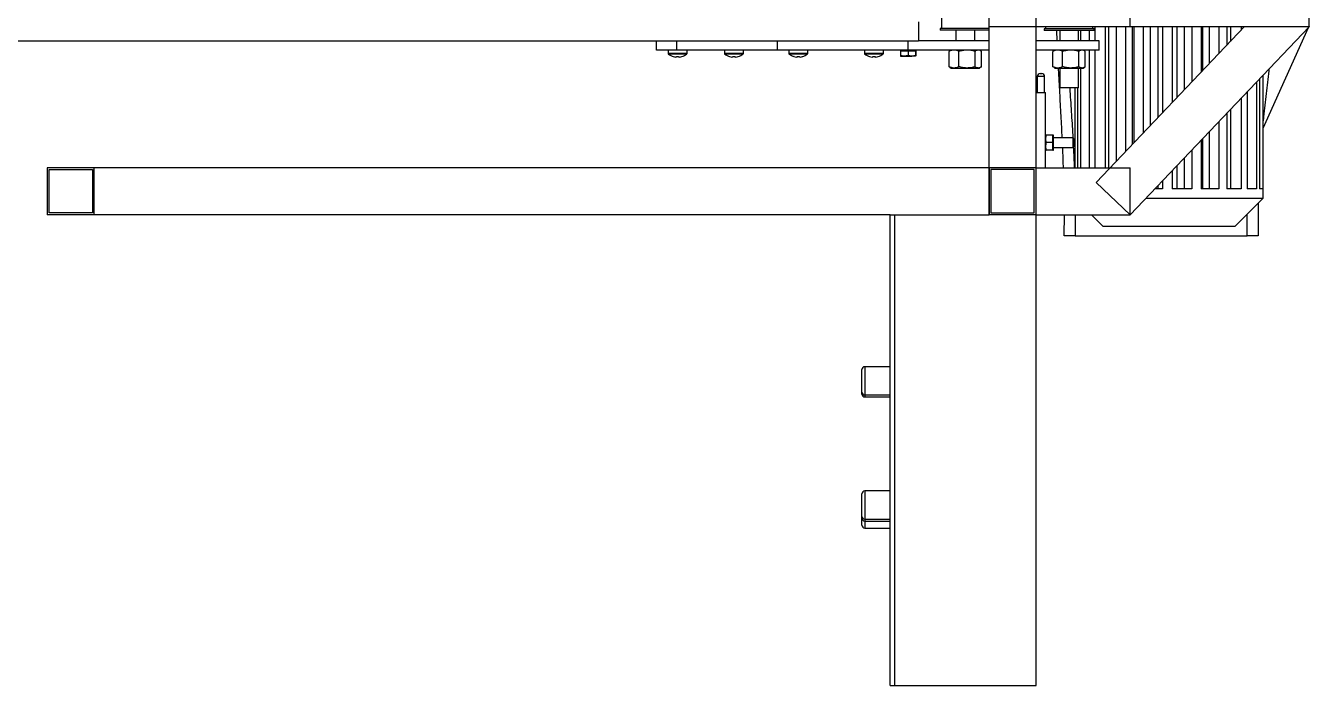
# Model space of a CAD drawing. Header units: millimetres. Extents: x 15 to 415, y 5 to 292.
# Drawn here: x 152.59 to 179.85, y 81.96 to 95.98 of the extents above; entities that cross this region are included whole.
import ezdxf

# ---------------------------------------------------------------- set-up
doc = ezdxf.new("R2010")
doc.units = ezdxf.units.MM

msp = doc.modelspace()

# ---------------------------------------------------------------- linework, layer by layer
at = {"color": 7, "linetype": 'Continuous', "lineweight": 25}
for p, q in [((173.049, 91.964), (173.049, 101.444)), ((174.049, 91.964), (174.049, 101.444)), ((172.039, 97.056), (172.039, 95.922)), ((173.049, 95.964), (173.049, 96.964)), ((174.049, 95.964), (174.049, 96.964)), ((176.049, 95.964), (176.049, 96.964)), ((179.849, 95.964), (179.849, 96.964)), ((171.55, 96.064), (171.55, 95.664)), ((173.049, 95.964), (176.049, 95.964)), ((173.049, 95.964), (174.049, 95.964)), ((174.245, 95.964), (174.245, 95.916)), ((175.255, 95.916), (175.255, 95.964)), ((175.295, 95.964), (175.295, 95.664)), ((178.473, 95.964), (175.325, 92.653)), ((175.517, 95.964), (175.517, 92.964)), ((175.585, 95.964), (175.585, 92.964)), ((175.752, 95.964), (175.752, 93.103)), ((175.95, 95.964), (175.95, 93.311)), ((176.049, 95.964), (179.849, 95.964)), ((179.851, 95.962), (176.049, 91.964)), ((176.091, 95.964), (176.091, 93.46)), ((176.121, 95.964), (176.121, 93.491)), ((176.319, 95.964), (176.319, 93.699)), ((176.473, 95.964), (176.473, 93.861)), ((176.631, 95.964), (176.631, 94.027)), ((176.731, 95.964), (176.731, 94.132)), ((176.94, 95.964), (176.94, 94.352)), ((177.035, 95.964), (177.035, 94.452)), ((177.194, 95.964), (177.194, 94.619)), ((177.354, 95.964), (177.354, 94.788)), ((177.555, 95.964), (177.555, 94.998)), ((177.582, 95.964), (177.582, 95.027)), ((177.726, 95.964), (177.726, 95.178)), ((177.931, 95.964), (177.931, 95.394)), ((178.102, 95.964), (178.102, 95.574)), ((178.174, 95.964), (178.174, 95.649)), ((178.403, 95.964), (178.403, 95.891)), ((179.849, 95.964), (179.851, 95.962)), ((172.011, 95.922), (172.011, 95.889)), ((172.795, 95.922), (172.011, 95.922)), ((172.795, 95.889), (172.011, 95.889)), ((172.344, 95.889), (172.344, 95.664)), ((172.744, 95.664), (172.744, 95.889)), ((173.049, 95.922), (172.795, 95.922)), ((173.049, 95.889), (172.795, 95.889)), ((174.217, 95.916), (174.217, 95.883)), ((174.635, 95.916), (174.217, 95.916)), ((174.635, 95.883), (174.217, 95.883)), ((174.496, 95.664), (174.488, 95.883)), ((174.55, 95.883), (174.55, 95.664)), ((175.283, 95.916), (174.635, 95.916)), ((175.283, 95.883), (174.635, 95.883)), ((174.95, 95.664), (174.95, 95.883)), ((174.992, 95.883), (174.992, 95.664)), ((175.175, 95.883), (175.175, 95.664)), ((175.283, 95.883), (175.283, 95.916)), ((178.872, 93.802), (179.834, 95.944)), ((145.51, 95.664), (171.55, 95.664)), ((165.986, 95.464), (165.986, 95.664)), ((166.421, 95.464), (165.986, 95.464)), ((166.236, 95.464), (166.236, 95.393)), ((166.421, 95.464), (166.421, 95.664)), ((168.558, 95.464), (166.421, 95.464)), ((166.636, 95.393), (166.636, 95.464)), ((167.432, 95.464), (167.432, 95.393)), ((167.832, 95.393), (167.832, 95.464)), ((168.558, 95.464), (168.558, 95.664)), ((171.33, 95.464), (168.558, 95.464)), ((168.799, 95.464), (168.799, 95.393)), ((169.199, 95.393), (169.199, 95.464)), ((170.405, 95.464), (170.405, 95.393)), ((170.805, 95.393), (170.805, 95.464)), ((171.17, 95.464), (171.17, 95.452)), ((171.17, 95.452), (171.17, 95.35)), ((171.17, 95.452), (171.25, 95.452)), ((171.25, 95.452), (171.329, 95.452)), ((171.329, 95.452), (171.329, 95.35)), ((171.329, 95.452), (171.41, 95.452)), ((171.33, 95.464), (171.33, 95.664)), ((173.049, 95.464), (171.33, 95.464)), ((171.41, 95.452), (171.49, 95.452)), ((171.49, 95.452), (171.49, 95.464)), ((171.49, 95.452), (171.49, 95.35)), ((171.49, 95.452), (171.491, 95.452)), ((171.49, 95.452), (171.49, 95.452)), ((171.491, 95.452), (171.491, 95.35)), ((173.049, 95.664), (171.55, 95.664)), ((172.219, 95.449), (172.2, 95.437)), ((172.2, 95.111), (172.2, 95.437)), ((172.244, 95.464), (172.219, 95.449)), ((172.409, 95.111), (172.409, 95.437)), ((172.753, 95.111), (172.753, 95.437)), ((172.87, 95.449), (172.844, 95.464)), ((172.888, 95.111), (172.888, 95.437)), ((175.386, 95.664), (174.049, 95.664)), ((175.386, 95.464), (174.049, 95.464)), ((174.423, 95.448), (174.406, 95.437)), ((174.406, 95.111), (174.406, 95.437)), ((174.45, 95.464), (174.423, 95.448)), ((174.612, 95.111), (174.612, 95.437)), ((174.956, 95.111), (174.956, 95.437)), ((175.077, 95.448), (175.05, 95.464)), ((175.094, 95.111), (175.094, 95.437)), ((175.175, 95.464), (175.175, 92.964)), ((175.295, 95.464), (175.295, 92.964)), ((175.386, 95.464), (175.386, 95.664)), ((166.414, 95.317), (166.394, 95.317)), ((166.414, 95.317), (166.414, 95.329)), ((166.414, 95.328), (166.414, 95.317)), ((166.476, 95.317), (166.457, 95.317)), ((167.61, 95.317), (167.591, 95.317)), ((167.61, 95.317), (167.61, 95.329)), ((167.61, 95.328), (167.61, 95.317)), ((167.673, 95.317), (167.653, 95.317)), ((168.978, 95.317), (168.958, 95.317)), ((168.978, 95.317), (168.978, 95.329)), ((168.978, 95.328), (168.978, 95.317)), ((169.04, 95.317), (169.021, 95.317)), ((170.583, 95.317), (170.564, 95.317)), ((170.583, 95.317), (170.583, 95.329)), ((170.584, 95.328), (170.584, 95.317)), ((170.646, 95.317), (170.627, 95.317)), ((171.17, 95.336), (171.17, 95.336)), ((171.17, 95.336), (171.25, 95.336)), ((171.25, 95.336), (171.41, 95.336)), ((171.49, 95.336), (171.41, 95.336)), ((171.49, 95.336), (171.49, 95.336)), ((172.219, 95.099), (172.2, 95.111)), ((172.219, 95.099), (172.244, 95.084)), ((172.244, 95.084), (172.305, 95.084)), ((172.305, 95.084), (172.581, 95.084)), ((172.581, 95.084), (172.821, 95.084)), ((172.821, 95.084), (172.844, 95.084)), ((172.844, 95.084), (172.87, 95.099)), ((174.074, 94.904), (174.074, 94.564)), ((174.134, 94.964), (174.17, 94.964)), ((174.23, 94.564), (174.23, 94.904)), ((174.423, 95.1), (174.406, 95.111)), ((174.423, 95.1), (174.45, 95.084)), ((174.45, 95.084), (174.509, 95.084)), ((174.509, 95.084), (174.784, 95.084)), ((174.55, 95.084), (174.55, 94.664)), ((174.784, 95.084), (175.025, 95.084)), ((174.95, 94.664), (174.95, 95.084)), ((174.992, 95.084), (174.992, 92.964)), ((175.025, 95.084), (175.05, 95.084)), ((175.05, 95.084), (175.077, 95.1)), ((178.867, 94.928), (178.867, 92.518)), ((178.872, 92.318), (178.872, 94.933)), ((174.95, 94.664), (174.55, 94.664)), ((174.872, 94.664), (174.872, 92.964)), ((174.874, 94.664), (174.874, 92.964)), ((174.931, 94.664), (174.931, 92.964)), ((178.726, 94.779), (178.726, 92.518)), ((178.794, 94.851), (178.794, 92.518)), ((174.049, 94.564), (174.249, 94.564)), ((174.249, 92.964), (174.249, 94.564)), ((178.403, 94.44), (178.403, 92.518)), ((178.529, 94.572), (178.529, 92.518)), ((178.102, 94.123), (178.102, 92.518)), ((178.174, 94.198), (178.174, 92.518)), ((177.931, 93.943), (177.931, 92.518)), ((174.405, 93.658), (174.263, 93.658)), ((174.417, 93.658), (174.405, 93.658)), ((174.405, 93.578), (174.405, 93.658)), ((174.405, 93.498), (174.405, 93.578)), ((174.417, 93.338), (174.417, 93.658)), ((174.833, 93.598), (174.417, 93.598)), ((174.849, 93.581), (174.833, 93.598)), ((174.833, 93.398), (174.833, 93.598)), ((174.849, 93.414), (174.849, 93.581)), ((177.555, 93.547), (177.555, 92.518)), ((177.582, 93.575), (177.582, 92.518)), ((177.726, 93.727), (177.726, 92.518)), ((174.405, 93.498), (174.263, 93.498)), ((174.405, 93.338), (174.263, 93.338)), ((174.405, 93.418), (174.405, 93.498)), ((174.405, 93.338), (174.405, 93.418)), ((174.405, 93.338), (174.417, 93.338)), ((174.417, 93.398), (174.833, 93.398)), ((174.833, 93.398), (174.849, 93.414)), ((177.354, 93.337), (177.354, 92.518)), ((153.048, 92.964), (153.048, 91.964)), ((154.048, 92.964), (153.048, 92.964)), ((173.049, 92.964), (153.048, 92.964)), ((154.048, 91.964), (154.048, 92.964)), ((174.049, 92.964), (173.049, 92.964)), ((173.049, 92.964), (173.049, 91.964)), ((174.049, 92.964), (174.249, 92.964)), ((174.049, 91.964), (174.049, 92.964)), ((174.249, 92.964), (176.049, 92.964)), ((176.049, 91.964), (176.049, 92.964)), ((177.035, 93.001), (177.035, 92.518)), ((177.194, 93.168), (177.194, 92.518)), ((153.088, 92.004), (153.088, 92.924)), ((153.088, 92.924), (154.008, 92.924)), ((154.008, 92.924), (154.008, 92.004)), ((173.089, 92.924), (173.089, 92.004)), ((174.009, 92.924), (173.089, 92.924)), ((174.009, 92.004), (174.009, 92.924)), ((176.94, 92.901), (176.94, 92.518)), ((175.325, 92.653), (176.049, 91.964)), ((176.731, 92.518), (176.576, 92.518)), ((176.631, 92.576), (176.631, 92.518)), ((176.731, 92.681), (176.731, 92.518)), ((177.354, 92.518), (176.94, 92.518)), ((177.931, 92.518), (177.555, 92.518)), ((178.403, 92.518), (178.102, 92.518)), ((178.726, 92.518), (178.529, 92.518)), ((178.867, 92.518), (178.794, 92.518)), ((176.386, 92.318), (178.872, 92.318)), ((178.272, 91.718), (178.872, 92.318)), ((154.048, 91.964), (153.048, 91.964)), ((170.949, 91.964), (153.048, 91.964)), ((154.008, 92.004), (153.088, 92.004)), ((170.949, 91.964), (171.049, 91.964)), ((170.949, 81.964), (170.949, 91.964)), ((171.049, 81.964), (171.049, 91.964)), ((171.049, 91.964), (173.049, 91.964)), ((174.049, 91.964), (173.049, 91.964)), ((173.089, 92.004), (174.009, 92.004)), ((174.049, 81.964), (174.049, 91.964)), ((174.049, 91.964), (176.049, 91.964)), ((174.648, 91.52), (174.649, 91.964)), ((174.881, 91.964), (174.88, 91.52)), ((175.227, 91.964), (175.472, 91.718)), ((178.533, 91.52), (178.531, 91.977)), ((178.272, 91.718), (175.472, 91.718)), ((174.88, 91.52), (174.648, 91.52)), ((174.88, 91.52), (178.533, 91.52)), ((178.765, 91.52), (178.533, 91.52)), ((170.349, 88.195), (170.349, 88.675)), ((170.949, 88.735), (170.409, 88.735)), ((170.349, 88.153), (170.349, 88.195)), ((170.409, 88.135), (170.949, 88.135)), ((170.409, 88.093), (170.949, 88.093)), ((170.349, 85.555), (170.349, 86.035)), ((170.949, 86.095), (170.409, 86.095)), ((170.349, 85.515), (170.349, 85.555)), ((170.349, 85.368), (170.349, 85.515)), ((170.409, 85.495), (170.949, 85.495)), ((170.409, 85.455), (170.949, 85.455)), ((170.409, 85.308), (170.949, 85.308)), ((170.949, 81.964), (171.049, 81.964)), ((171.049, 81.964), (174.049, 81.964))]:
    msp.add_line(p, q, dxfattribs=at)
at = {"color": 8, "linetype": 'Continuous', "lineweight": 25}
for p, q in [((166.636, 95.393), (166.236, 95.393)), ((166.628, 95.379), (166.243, 95.379)), ((167.832, 95.393), (167.432, 95.393)), ((167.825, 95.379), (167.439, 95.379)), ((169.199, 95.393), (168.799, 95.393)), ((169.192, 95.379), (168.807, 95.379)), ((170.805, 95.393), (170.405, 95.393)), ((170.798, 95.379), (170.412, 95.379)), ((174.23, 94.904), (174.074, 94.904)), ((170.409, 88.735), (170.409, 88.135)), ((170.409, 88.135), (170.409, 88.093)), ((170.409, 86.095), (170.409, 85.495)), ((170.409, 85.495), (170.409, 85.455)), ((170.409, 85.455), (170.409, 85.308))]:
    msp.add_line(p, q, dxfattribs=at)
at = {"color": 7, "linetype": 'Continuous', "lineweight": 25, "flags": 128}
for points in [[(166.344, 95.328), (166.344, 95.328), (166.344, 95.328), (166.343, 95.328), (166.343, 95.328), (166.343, 95.328), (166.343, 95.328), (166.343, 95.328), (166.344, 95.328)], [(167.54, 95.328), (167.54, 95.328), (167.54, 95.328), (167.54, 95.328), (167.539, 95.328), (167.539, 95.328), (167.539, 95.328), (167.54, 95.328), (167.54, 95.328)], [(167.723, 95.328), (167.724, 95.328), (167.724, 95.328), (167.724, 95.328), (167.724, 95.328), (167.724, 95.328)], [(168.908, 95.328), (168.908, 95.328), (168.907, 95.328), (168.907, 95.328), (168.907, 95.328), (168.907, 95.328), (168.907, 95.328), (168.907, 95.328), (168.907, 95.328)], [(170.514, 95.328), (170.513, 95.328), (170.513, 95.328), (170.513, 95.328), (170.513, 95.328), (170.513, 95.328), (170.513, 95.328), (170.513, 95.328), (170.513, 95.328)]]:
    msp.add_lwpolyline(points, dxfattribs=at)
at = {"color": 7, "linetype": 'Continuous', "lineweight": 25}
for centre, radius, start, end in [((166.254, 95.393), 0.018, 180, 232.9401), ((166.436, 95.634), 0.32, 232.9401, 253.2484), ((166.435, 95.633), 0.319, 253.2594, 262.6324), ((166.435, 95.68), 0.352, 266.4815, 273.5185), ((166.875, 95.337), 0.462, 181.0334, 182.3832), ((165.995, 95.336), 0.42, 357.524, 359.0091), ((166.436, 95.683), 0.355, 269.9343, 273.5139), ((166.899, 95.336), 0.442, 181.0286, 182.4382), ((166.436, 95.633), 0.319, 277.3676, 286.7406), ((166.436, 95.634), 0.319, 277.3707, 286.7396), ((166.529, 95.329), 0.00162, 200.693, 229.8385), ((166.436, 95.634), 0.32, 286.7516, 307.0599), ((166.618, 95.393), 0.018, 307.0599, 0), ((167.45, 95.393), 0.018, 180, 232.9401), ((167.632, 95.634), 0.32, 232.9401, 253.2484), ((167.631, 95.633), 0.318, 253.2574, 262.6323), ((167.146, 95.337), 0.465, 357.5967, 358.9365), ((167.631, 95.68), 0.352, 266.4817, 273.5183), ((168.052, 95.336), 0.442, 181.0286, 182.4382), ((167.632, 95.683), 0.355, 269.9343, 273.5139), ((168.072, 95.336), 0.42, 180.9909, 182.476), ((167.632, 95.633), 0.319, 277.3676, 286.7406), ((167.632, 95.633), 0.318, 277.3677, 286.7426), ((167.632, 95.634), 0.32, 286.7516, 307.0599), ((167.814, 95.393), 0.018, 307.0599, 0), ((168.817, 95.393), 0.018, 180, 232.9401), ((168.999, 95.634), 0.32, 232.9401, 253.2484), ((168.999, 95.634), 0.319, 253.2604, 262.6293), ((168.999, 95.68), 0.352, 266.4815, 273.5185), ((169.439, 95.337), 0.462, 181.0334, 182.3832), ((168.536, 95.336), 0.442, 357.5618, 358.9714), ((169, 95.683), 0.355, 269.938, 273.5147), ((169.44, 95.336), 0.42, 180.9909, 182.476), ((168.999, 95.633), 0.319, 277.3676, 286.7406), ((169, 95.633), 0.319, 277.3676, 286.7406), ((169.093, 95.329), 0.00156, 200.0841, 230.4474), ((168.999, 95.634), 0.32, 286.7516, 307.0599), ((169.181, 95.393), 0.018, 307.0599, 0), ((170.423, 95.393), 0.018, 180, 232.9401), ((170.605, 95.634), 0.32, 232.9401, 253.2484), ((170.605, 95.633), 0.319, 253.2594, 262.6324), ((170.605, 95.68), 0.352, 266.4815, 273.5185), ((171.045, 95.337), 0.462, 181.0334, 182.3832), ((170.165, 95.336), 0.42, 357.524, 359.0091), ((170.606, 95.683), 0.355, 269.9313, 273.5133), ((171.068, 95.336), 0.442, 181.0286, 182.4382), ((170.606, 95.634), 0.319, 277.3707, 286.7396), ((170.605, 95.633), 0.319, 277.3676, 286.7406), ((170.698, 95.329), 0.00156, 200.0841, 230.4474), ((170.605, 95.634), 0.32, 286.7516, 307.0599), ((170.787, 95.393), 0.018, 307.0599, 0), ((174.134, 94.904), 0.06, 90, 180), ((174.17, 94.904), 0.06, 0, 90), ((170.409, 88.675), 0.06, 90, 180), ((170.409, 88.195), 0.06, 180, 270), ((170.409, 88.153), 0.06, 180, 270), ((170.409, 86.035), 0.06, 90, 180), ((170.409, 85.555), 0.06, 180, 270), ((170.409, 85.515), 0.06, 180, 270), ((170.409, 85.368), 0.06, 180, 270)]:
    msp.add_arc(centre, radius, start, end, dxfattribs=at)
for points, knots in [([(172.305, 95.464), (172.302, 95.464), (172.284, 95.464), (172.248, 95.458), (172.216, 95.444), (172.2, 95.437)], [0, 0, 0, 0, 0.0701265, 0.5308066, 1, 1, 1, 1]), ([(172.409, 95.437), (172.392, 95.445), (172.358, 95.46), (172.323, 95.463), (172.305, 95.464)], [0, 0, 0, 0, 0.495444, 1, 1, 1, 1]), ([(172.581, 95.464), (172.577, 95.464), (172.546, 95.464), (172.488, 95.458), (172.436, 95.444), (172.409, 95.437)], [0, 0, 0, 0, 0.070111, 0.530795, 1, 1, 1, 1]), ([(172.753, 95.437), (172.725, 95.445), (172.669, 95.46), (172.611, 95.463), (172.581, 95.464)], [0, 0, 0, 0, 0.495463, 1, 1, 1, 1]), ([(172.821, 95.464), (172.814, 95.464), (172.8, 95.463), (172.777, 95.454), (172.761, 95.443), (172.753, 95.437)], [0, 0, 0, 0, 0.268431, 0.632345, 1, 1, 1, 1]), ([(172.888, 95.437), (172.882, 95.441), (172.868, 95.451), (172.846, 95.462), (172.829, 95.463), (172.821, 95.464)], [0, 0, 0, 0, 0.257261, 0.626378, 1, 1, 1, 1]), ([(174.509, 95.464), (174.507, 95.464), (174.488, 95.464), (174.453, 95.458), (174.422, 95.444), (174.406, 95.437)], [0, 0, 0, 0, 0.07008, 0.530767, 1, 1, 1, 1]), ([(174.612, 95.437), (174.595, 95.445), (174.562, 95.46), (174.527, 95.463), (174.509, 95.464)], [0, 0, 0, 0, 0.495465, 1, 1, 1, 1]), ([(174.784, 95.464), (174.78, 95.464), (174.749, 95.464), (174.691, 95.458), (174.639, 95.444), (174.612, 95.437)], [0, 0, 0, 0, 0.070109, 0.530797, 1, 1, 1, 1]), ([(174.956, 95.437), (174.928, 95.445), (174.872, 95.46), (174.814, 95.463), (174.784, 95.464)], [0, 0, 0, 0, 0.49547, 1, 1, 1, 1]), ([(175.025, 95.464), (175.019, 95.464), (175.004, 95.463), (174.981, 95.454), (174.965, 95.443), (174.956, 95.437)], [0, 0, 0, 0, 0.268372, 0.63235, 1, 1, 1, 1]), ([(175.094, 95.437), (175.088, 95.441), (175.074, 95.451), (175.051, 95.462), (175.034, 95.463), (175.025, 95.464)], [0, 0, 0, 0, 0.257215, 0.626389, 1, 1, 1, 1]), ([(171.25, 95.336), (171.248, 95.336), (171.233, 95.336), (171.206, 95.339), (171.182, 95.347), (171.17, 95.35)], [0, 0, 0, 0, 0.070093, 0.530771, 1, 1, 1, 1]), ([(171.17, 95.35), (171.17, 95.344), (171.17, 95.337), (171.17, 95.336), (171.17, 95.336)], [0, 0, 0, 0, 0.7857, 1, 1, 1, 1]), ([(171.329, 95.35), (171.316, 95.346), (171.29, 95.338), (171.263, 95.337), (171.25, 95.336)], [0, 0, 0, 0, 0.495459, 1, 1, 1, 1]), ([(171.41, 95.336), (171.408, 95.336), (171.393, 95.336), (171.366, 95.339), (171.342, 95.347), (171.329, 95.35)], [0, 0, 0, 0, 0.070041, 0.530745, 1, 1, 1, 1]), ([(171.49, 95.35), (171.477, 95.346), (171.451, 95.338), (171.423, 95.337), (171.41, 95.336)], [0, 0, 0, 0, 0.495422, 1, 1, 1, 1]), ([(171.49, 95.336), (171.49, 95.336), (171.49, 95.337), (171.49, 95.344), (171.49, 95.35)], [0, 0, 0, 0, 0.2143, 1, 1, 1, 1]), ([(171.491, 95.35), (171.491, 95.349), (171.491, 95.34), (171.491, 95.338), (171.49, 95.336)], [0, 0, 0, 0, 0.1887, 1, 1, 1, 1]), ([(172.305, 95.084), (172.302, 95.084), (172.284, 95.084), (172.248, 95.09), (172.216, 95.104), (172.2, 95.111)], [0, 0, 0, 0, 0.0701265, 0.5308066, 1, 1, 1, 1]), ([(172.409, 95.111), (172.392, 95.103), (172.358, 95.088), (172.323, 95.085), (172.305, 95.084)], [0, 0, 0, 0, 0.495444, 1, 1, 1, 1]), ([(172.581, 95.084), (172.577, 95.084), (172.546, 95.084), (172.488, 95.09), (172.436, 95.104), (172.409, 95.111)], [0, 0, 0, 0, 0.070111, 0.530795, 1, 1, 1, 1]), ([(172.753, 95.111), (172.725, 95.103), (172.669, 95.088), (172.611, 95.085), (172.581, 95.084)], [0, 0, 0, 0, 0.495463, 1, 1, 1, 1]), ([(172.821, 95.084), (172.814, 95.084), (172.8, 95.086), (172.777, 95.094), (172.761, 95.105), (172.753, 95.111)], [0, 0, 0, 0, 0.268431, 0.632345, 1, 1, 1, 1]), ([(172.888, 95.111), (172.882, 95.107), (172.868, 95.097), (172.846, 95.087), (172.829, 95.085), (172.821, 95.084)], [0, 0, 0, 0, 0.25725, 0.626371, 1, 1, 1, 1]), ([(174.509, 95.084), (174.507, 95.084), (174.488, 95.084), (174.453, 95.09), (174.422, 95.104), (174.406, 95.111)], [0, 0, 0, 0, 0.07008, 0.530767, 1, 1, 1, 1]), ([(174.612, 95.111), (174.595, 95.103), (174.562, 95.088), (174.527, 95.085), (174.509, 95.084)], [0, 0, 0, 0, 0.495465, 1, 1, 1, 1]), ([(174.604, 93.598), (174.596, 93.755), (174.58, 94.078), (174.553, 94.561), (174.533, 94.898), (174.524, 95.072), (174.524, 95.084)], [0, 0, 0, 0, 0.315681, 0.644293, 0.974734, 1, 1, 1, 1]), ([(174.784, 95.084), (174.78, 95.084), (174.749, 95.084), (174.691, 95.09), (174.639, 95.104), (174.612, 95.111)], [0, 0, 0, 0, 0.070109, 0.530797, 1, 1, 1, 1]), ([(174.956, 95.111), (174.928, 95.103), (174.872, 95.088), (174.814, 95.085), (174.784, 95.084)], [0, 0, 0, 0, 0.49547, 1, 1, 1, 1]), ([(175.025, 95.084), (175.019, 95.084), (175.004, 95.086), (174.981, 95.094), (174.965, 95.105), (174.956, 95.111)], [0, 0, 0, 0, 0.268372, 0.63235, 1, 1, 1, 1]), ([(175.094, 95.111), (175.088, 95.107), (175.074, 95.097), (175.051, 95.087), (175.034, 95.085), (175.025, 95.084)], [0, 0, 0, 0, 0.257204, 0.626382, 1, 1, 1, 1]), ([(178.993, 95.06), (178.992, 95.047), (178.971, 94.875), (178.932, 94.538), (178.892, 94.185), (178.875, 93.992), (178.872, 93.964)], [0, 0, 0, 0, 0.0354808, 0.4782521, 0.9234266, 1, 1, 1, 1]), ([(174.763, 94.664), (174.764, 94.64), (174.776, 94.451), (174.8, 94.096), (174.82, 93.763), (174.829, 93.598)], [0, 0, 0, 0, 0.069138, 0.537126, 1, 1, 1, 1]), ([(174.263, 93.658), (174.259, 93.645), (174.251, 93.618), (174.25, 93.591), (174.249, 93.578)], [0, 0, 0, 0, 0.495424, 1, 1, 1, 1]), ([(174.249, 93.658), (174.249, 93.658), (174.25, 93.658), (174.258, 93.658), (174.263, 93.658)], [0, 0, 0, 0, 0.268613, 1, 1, 1, 1]), ([(174.249, 93.578), (174.249, 93.576), (174.249, 93.561), (174.252, 93.534), (174.26, 93.51), (174.263, 93.498)], [0, 0, 0, 0, 0.070109, 0.530785, 1, 1, 1, 1]), ([(174.263, 93.498), (174.259, 93.485), (174.251, 93.458), (174.25, 93.431), (174.249, 93.418)], [0, 0, 0, 0, 0.495511, 1, 1, 1, 1]), ([(174.249, 93.418), (174.249, 93.416), (174.249, 93.401), (174.252, 93.374), (174.26, 93.35), (174.263, 93.338)], [0, 0, 0, 0, 0.070109, 0.530785, 1, 1, 1, 1]), ([(174.249, 93.338), (174.249, 93.338), (174.25, 93.338), (174.258, 93.338), (174.263, 93.338)], [0, 0, 0, 0, 0.268613, 1, 1, 1, 1]), ([(174.629, 92.964), (174.628, 92.997), (174.624, 93.143), (174.618, 93.287), (174.613, 93.398)], [0, 0, 0, 0, 0.2303253, 1, 1, 1, 1]), ([(174.839, 93.404), (174.845, 93.295), (174.852, 93.149), (174.857, 93.002), (174.859, 92.964)], [0, 0, 0, 0, 0.740308, 1, 1, 1, 1]), ([(178.768, 92.214), (178.766, 92.153), (178.76, 91.922), (178.763, 91.691), (178.765, 91.52)], [0, 0, 0, 0, 0.262086, 1, 1, 1, 1])]:
    msp.add_open_spline(points, degree=3, knots=knots, dxfattribs=at)

doc.saveas('drawing.dxf')
